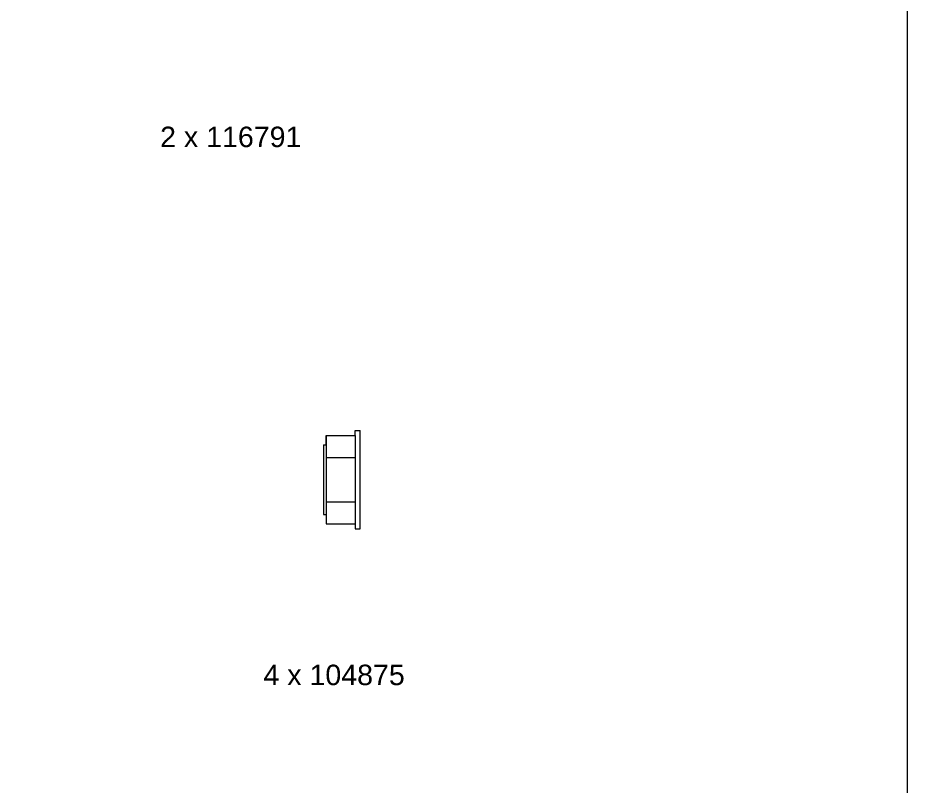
# Paper-space layout 'A725' of a CAD drawing. Header units: centimetres, sheet in millimetres. Extents: x 13 to 579, y 10 to 416.
# Drawn here: x 399.4 to 508.2, y 212.2 to 306.1 of the extents above; entities that cross this region are included whole.
import ezdxf

# ---------------------------------------------------------------- set-up
doc = ezdxf.new("R2010")
doc.units = ezdxf.units.CM
for name, color, linetype, lineweight in [('A-SECT-MCUT1', 7, 'Continuous', 13), ('G-ANNO-NPLT', 2, 'Continuous', 18), ('G-ANNO-TEXT', 3, 'Continuous', 18)]:
    doc.layers.add(name, color=color, linetype=linetype, lineweight=lineweight)

psp = doc.layouts.new('A725')

# ---------------------------------------------------------------- linework, layer by layer
at = {"layer": 'A-SECT-MCUT1'}
for p, q in [((440.7, 255.05), (440.7, 255.64)), ((440.7, 255.64), (441.3, 255.64)), ((441.3, 243.64), (441.3, 255.64)), ((440.7, 255.05), (440.7, 255.05)), ((440.7, 244.24), (440.7, 243.64)), ((440.7, 243.64), (441.3, 243.64))]:
    psp.add_line(p, q, dxfattribs=at)
at = {"layer": 'A-SECT-MCUT1', "linetype": 'Continuous'}
for p, q in [((437.17, 255.05), (437.17, 244.24)), ((437.17, 255.05), (440.7, 255.05)), ((437.17, 253.91), (437.17, 255.05)), ((440.7, 255.05), (440.7, 244.24)), ((436.82, 253.91), (436.82, 245.37)), ((436.82, 253.91), (437.17, 253.91)), ((437.17, 252.35), (440.7, 252.35)), ((437.17, 246.94), (440.7, 246.94)), ((436.82, 245.37), (437.17, 245.37)), ((437.17, 244.24), (440.7, 244.24))]:
    psp.add_line(p, q, dxfattribs=at)
at = {"layer": 'G-ANNO-NPLT'}
psp.add_lwpolyline([(46.13, 378.44), (508.22, 378.44), (508.22, 35.27), (46.13, 35.27)], close=True, dxfattribs=at)

# ---------------------------------------------------------------- texts
at = {"layer": 'G-ANNO-TEXT', "char_height": 2.5, "attachment_point": 1}
for s, insert in [('{\\fArial|b0|i0|c0|p34;2 x 116791}', (416.85, 292.8)), ('{\\fArial|b0|i0|c0|p34;4 x 104875}', (429.49, 227.01))]:
    psp.add_mtext_dynamic_manual_height_columns(s, width=76.0455, gutter_width=1, heights=[0], dxfattribs=dict(at, insert=insert))

doc.saveas('drawing.dxf')
